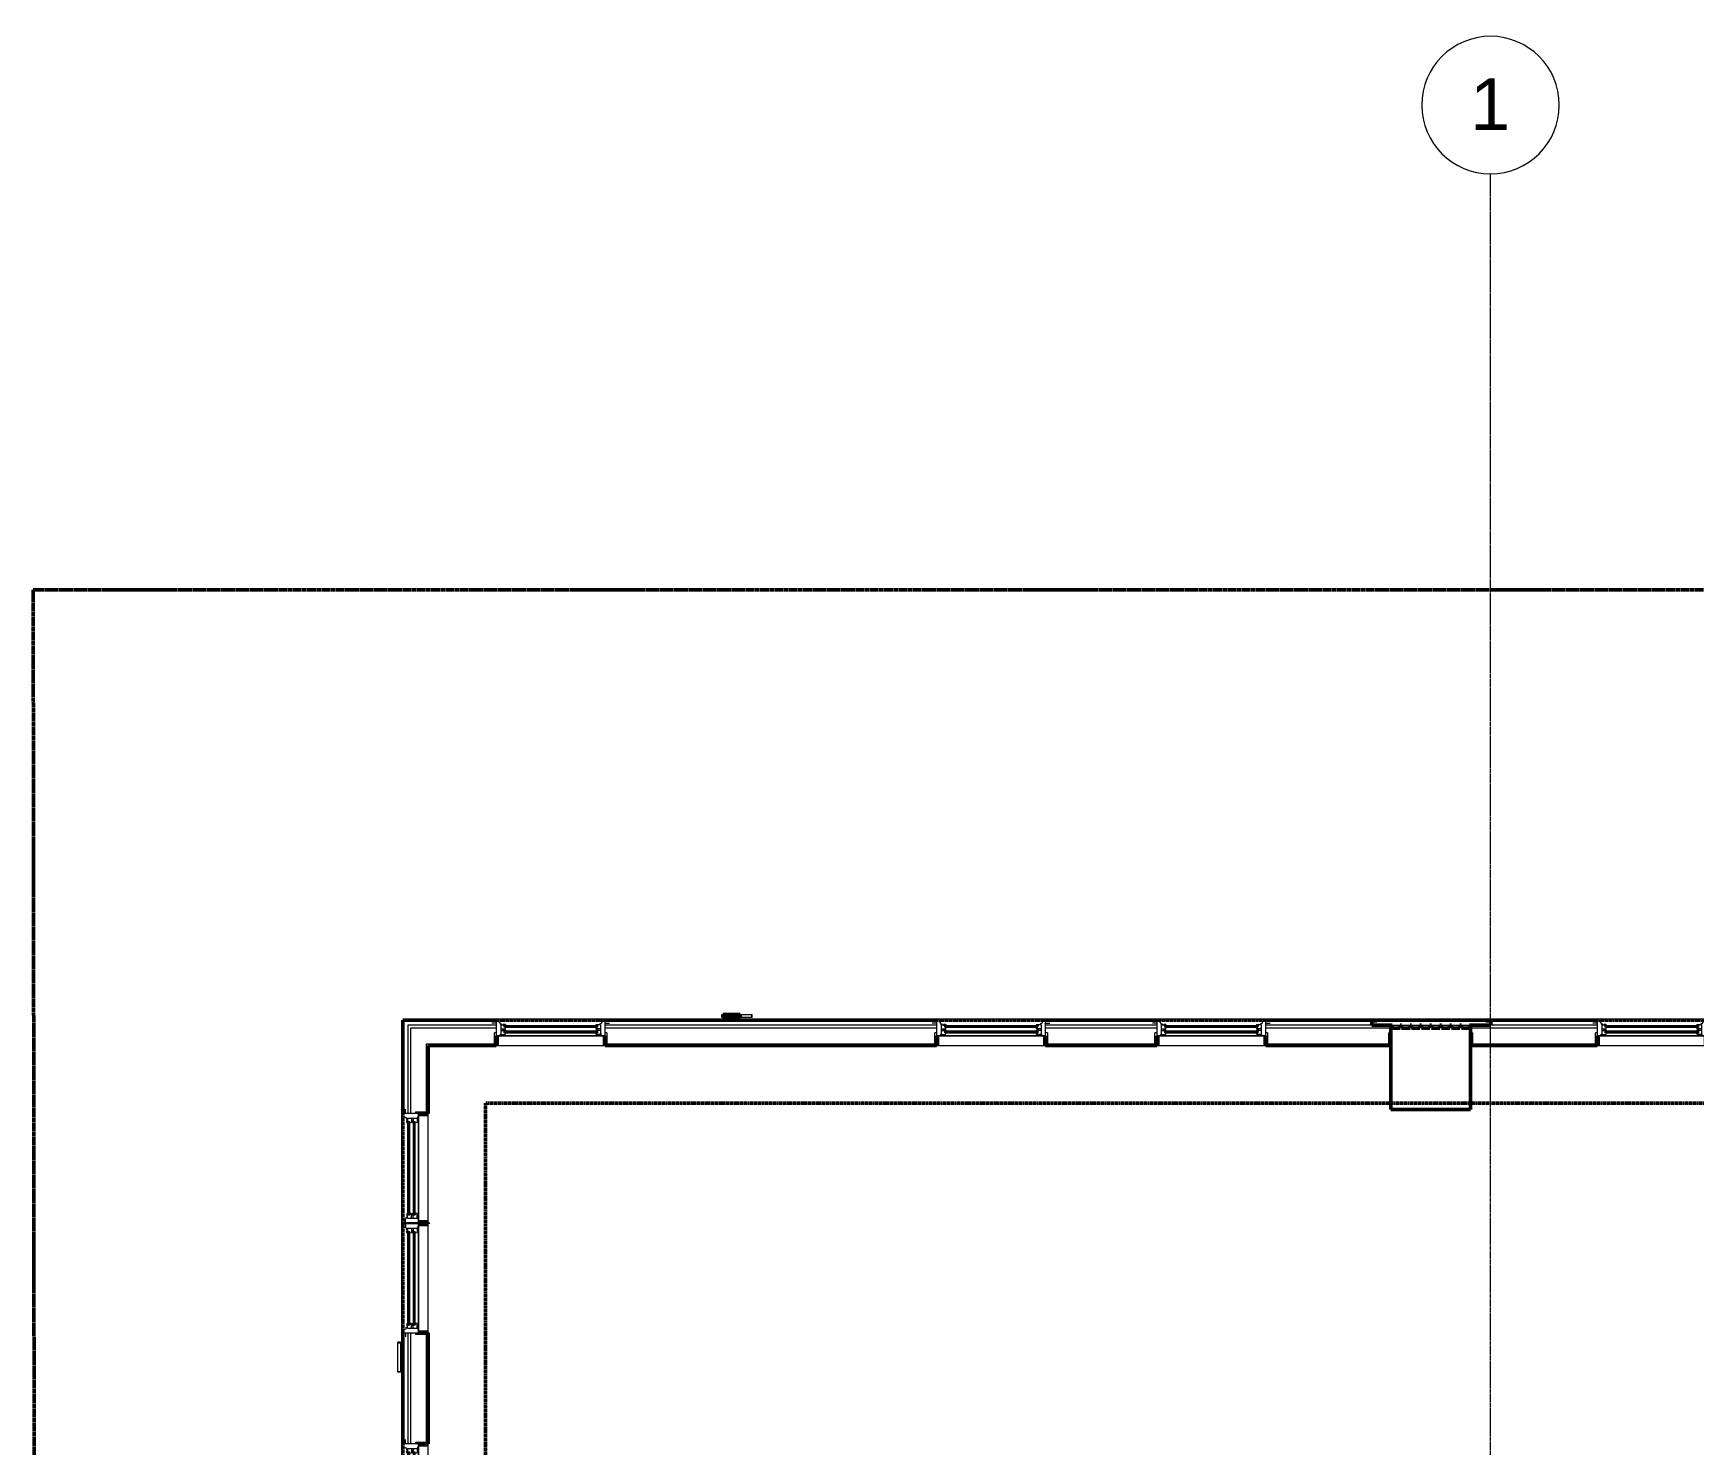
# Model space of a CAD drawing. Header units: inches. Extents: x -4235 to -464, y 9767 to 12463.
# Drawn here: x -3990 to -3410, y 11970 to 12463 of the extents above; entities that cross this region are included whole.
import ezdxf

# ---------------------------------------------------------------- set-up
doc = ezdxf.new("R2010")
doc.units = ezdxf.units.IN
doc.header["$MEASUREMENT"] = 0
for name, pattern in [('Dash 1_16_', [0.125, 0.0625, -0.0625]), ('Double Dash 3_8_', [1, 0.375, -0.125, 0.125, -0.125, 0.125, -0.125]), ('Grid Line 1_2_', [0.875, 0.5, -0.125, 0.125, -0.125])]:
    doc.linetypes.add(name, pattern=pattern)
for name, color, linetype, lineweight in [('A-GENM', 5, 'Continuous', 9), ('A-GENM-3', 5, 'Continuous', 50), ('A-GLAZ-1', 151, 'Continuous', 9), ('A-GLAZ-2', 151, 'Continuous', 20), ('A-GLAZ-3', 151, 'Continuous', 50), ('A-WALL', 113, 'Continuous', 13), ('A-WALL-4', 113, 'Continuous', 50), ('A-WALL-5', 113, 'Continuous', 9), ('C-PROP-LINE', 91, 'Double Dash 3_8_', 50), ('C-PROP-LINE-1', 91, 'Dash 1_16_', 50), ('S-GRID-1', 1, 'Grid Line 1_2_', 9), ('S-GRID-IDEN', 1, 'Continuous', 9)]:
    doc.layers.add(name, color=color, linetype=linetype, lineweight=lineweight)
doc.styles.add('Arial', font='arial.ttf', dxfattribs={"height": 18})

# ---------------------------------------------------------------- blocks, each defined once
blk = doc.blocks.new('Window-Double_Hung-Andersen-400_Series-Tilt_Wash - DOUBLE HUNG - REVERSE COTTAGE - 2ND FLOOR-2888385-BACKGROUND - 2ND FLOOR')
at = {"layer": 'A-GLAZ-1'}
for p, q in [((-16.29, 2.5), (-15.7, 2.5)), ((-16.29, 2.12), (-15.7, 2.12)), ((-16.29, 0.56), (-15.7, 0.56)), ((-16.29, 0.19), (-15.7, 0.19)), ((-15.82, 2.5), (-15.82, 2.12)), ((-15.82, 0.56), (-15.82, 0.19)), ((-15.7, 2.62), (15.7, 2.62)), ((-15.7, 2.5), (15.7, 2.5)), ((-15.7, 2.12), (15.7, 2.12)), ((-15.7, 2), (15.7, 2)), ((-15.7, 0.69), (15.7, 0.69)), ((-15.7, 0.56), (15.7, 0.56)), ((-15.7, 0.19), (15.7, 0.19)), ((-15.7, 0.06), (15.7, 0.06)), ((16.29, 2.5), (15.7, 2.5)), ((16.29, 2.12), (15.7, 2.12)), ((16.29, 0.56), (15.7, 0.56)), ((16.29, 0.19), (15.7, 0.19)), ((15.82, 2.5), (15.82, 2.12)), ((15.82, 0.56), (15.82, 0.19)), ((-19.01, -2.44), (-18.95, -2.44)), ((-18.95, -3.94), (-19.01, -3.94)), ((18.95, -1.06), (-18.95, -1.06)), ((-18.95, -1.06), (-18.95, -4.44)), ((-18.95, -4.44), (18.95, -4.44)), ((-18.32, -1.06), (-18.32, -4.44)), ((18.32, -1.06), (18.32, -4.44)), ((18.95, -4.44), (18.95, -1.06)), ((18.95, -2.44), (19.01, -2.44)), ((19.01, -3.94), (18.95, -3.94))]:
    blk.add_line(p, q, dxfattribs=at)
at = {"layer": 'A-GLAZ-2'}
for p, q in [((-19.01, 3.44), (-20.51, 3.44)), ((19.01, 4.81), (-19.01, 4.81)), ((-19.01, 4.81), (-19.01, -1.06)), ((-18.2, 4.81), (-18.2, 4)), ((-18.2, 4), (-17.92, 4)), ((-17.92, 4), (-17.61, 3.19)), ((-17.61, 3.19), (-17.14, 3.19)), ((-17.42, 2.75), (-16.57, 2.75)), ((-17.42, 2.75), (-17.42, -0.56)), ((-17.42, 1.37), (-15.86, 1.37)), ((-17.42, 0.81), (-16.57, 0.81)), ((-17.14, 3.19), (-17.14, 2.75)), ((-15.86, 2.97), (-16.57, 2.97)), ((-16.57, 2.62), (-16.57, 2.97)), ((-15.7, 2.62), (-16.57, 2.62)), ((-15.86, 1.03), (-16.57, 1.03)), ((-16.57, 0.69), (-16.57, 1.03)), ((-15.7, 0.69), (-16.57, 0.69)), ((-16.29, 2.62), (-16.29, 2)), ((-15.7, 2), (-16.29, 2)), ((-16.29, 0.69), (-16.29, 0.06)), ((-15.7, 0.06), (-16.29, 0.06)), ((-15.86, 2.97), (-15.7, 2.62)), ((-15.86, 1.37), (-15.7, 2)), ((-15.86, 1.03), (-15.7, 0.69)), ((-15.86, -0.56), (-15.7, 0.06)), ((15.86, 2.97), (15.7, 2.62)), ((15.7, 2.62), (16.57, 2.62)), ((15.7, 2), (16.29, 2)), ((15.86, 1.37), (15.7, 2)), ((15.86, 1.03), (15.7, 0.69)), ((15.7, 0.69), (16.57, 0.69)), ((15.7, 0.06), (16.29, 0.06)), ((15.86, -0.56), (15.7, 0.06)), ((15.86, 2.97), (16.57, 2.97)), ((17.42, 1.37), (15.86, 1.37)), ((15.86, 1.03), (16.57, 1.03)), ((16.29, 2.62), (16.29, 2)), ((16.29, 0.69), (16.29, 0.06)), ((16.57, 2.62), (16.57, 2.97)), ((17.42, 2.75), (16.57, 2.75)), ((16.57, 0.69), (16.57, 1.03)), ((17.42, 0.81), (16.57, 0.81)), ((17.14, 3.19), (17.14, 2.75)), ((17.61, 3.19), (17.14, 3.19)), ((17.42, 2.75), (17.42, -0.56)), ((17.92, 4), (17.61, 3.19)), ((18.2, 4), (17.92, 4)), ((18.2, 4.81), (18.2, 4)), ((19.01, -1.06), (19.01, 4.81)), ((19.01, 3.44), (20.51, 3.44)), ((-19.01, -1.06), (19.01, -1.06)), ((-17.67, -0.78), (-18, -1.06)), ((-17.67, -0.78), (-17.67, -0.56)), ((-17.67, -0.56), (-15.86, -0.56)), ((17.67, -0.56), (15.86, -0.56)), ((17.67, -0.78), (17.67, -0.56)), ((17.67, -0.78), (18, -1.06))]:
    blk.add_line(p, q, dxfattribs=at)
blk = doc.blocks.new('V-Series_EWC4_SPVU_RFA_2015 - 2ND AND 3RD FLOOR-2226480-BACKGROUND - 2ND FLOOR')
at = {"layer": 'A-GENM'}
for p, q in [((-3858.97, 11732.03), (-3858.97, 11734.83)), ((-3858.97, 11728.55), (-3858.97, 11731.53)), ((-3858.97, 11725.06), (-3858.97, 11728.05)), ((-3858.97, 11721.58), (-3858.97, 11724.56)), ((-3858.97, 11718.09), (-3858.97, 11721.08)), ((-3858.97, 11714.61), (-3858.97, 11717.59)), ((-3858.97, 11711.12), (-3858.97, 11714.11)), ((-3858.97, 11707.83), (-3858.97, 11710.62))]:
    blk.add_line(p, q, dxfattribs=at)
at = {"layer": 'A-GENM-3'}
for p, q in [((-3829.54, 11735.26), (-3858.97, 11735.26)), ((-3858.97, 11735.26), (-3858.97, 11734.83)), ((-3858.97, 11734.83), (-3857.97, 11734.83)), ((-3857.97, 11734.83), (-3857.97, 11732.03)), ((-3829.54, 11707.39), (-3829.54, 11735.26)), ((-3857.97, 11732.03), (-3858.97, 11732.03)), ((-3858.97, 11732.03), (-3858.97, 11731.53)), ((-3858.97, 11731.53), (-3857.97, 11731.53)), ((-3857.97, 11728.55), (-3858.97, 11728.55)), ((-3858.97, 11728.55), (-3858.97, 11728.05)), ((-3857.97, 11731.53), (-3857.97, 11728.55)), ((-3858.97, 11728.05), (-3857.97, 11728.05)), ((-3857.97, 11725.06), (-3858.97, 11725.06)), ((-3858.97, 11725.06), (-3858.97, 11724.56)), ((-3858.97, 11724.56), (-3857.97, 11724.56)), ((-3857.97, 11728.05), (-3857.97, 11725.06)), ((-3857.97, 11724.56), (-3857.97, 11721.58)), ((-3857.97, 11721.58), (-3858.97, 11721.58)), ((-3858.97, 11721.58), (-3858.97, 11721.08)), ((-3858.97, 11721.08), (-3857.97, 11721.08)), ((-3857.97, 11718.09), (-3858.97, 11718.09)), ((-3858.97, 11718.09), (-3858.97, 11717.59)), ((-3858.97, 11717.59), (-3857.97, 11717.59)), ((-3857.97, 11721.08), (-3857.97, 11718.09)), ((-3857.97, 11717.59), (-3857.97, 11714.61)), ((-3857.97, 11714.61), (-3858.97, 11714.61)), ((-3858.97, 11714.61), (-3858.97, 11714.11)), ((-3858.97, 11714.11), (-3857.97, 11714.11)), ((-3857.97, 11714.11), (-3857.97, 11711.12)), ((-3857.97, 11711.12), (-3858.97, 11711.12)), ((-3858.97, 11711.12), (-3858.97, 11710.62)), ((-3858.97, 11710.62), (-3857.97, 11710.62)), ((-3857.97, 11707.83), (-3858.97, 11707.83)), ((-3858.97, 11707.83), (-3858.97, 11707.39)), ((-3858.97, 11707.39), (-3829.54, 11707.39)), ((-3857.97, 11710.62), (-3857.97, 11707.83))]:
    blk.add_line(p, q, dxfattribs=at)
blk = doc.blocks.new('Perforated Panel at Magic-Pak - hvac panel - 2nd floor 2-2702972-BACKGROUND - 2ND FLOOR')
at = {"layer": 'A-GLAZ-3'}
for p, q in [((-19.01, -4.38), (19.01, -4.38)), ((19.01, -4.44), (-19.01, -4.44))]:
    blk.add_line(p, q, dxfattribs=at)
blk = doc.blocks.new('Family - ___-1878357-BACKGROUND - 2ND FLOOR')
at = {"layer": 'C-PROP-LINE'}
for p, q in [((-3989.61, 12268.69), (-629.56, 12268.69)), ((-3989.61, 12268.69), (-3989.45, 12118.59)), ((-3989.45, 12118.59), (-3989.42, 12089.69)), ((-3989.42, 12089.69), (-3987.26, 10009.09))]:
    blk.add_line(p, q, dxfattribs=at)
blk = doc.blocks.new('Family - ___-2835860-BACKGROUND - 2ND FLOOR')
at = {"layer": 'C-PROP-LINE-1'}
for p in [(-2636.92, 12118.59), (-3860.72, 11547.59)]:
    blk.add_line(p, (-3860.72, 12118.59), dxfattribs=at)
blk = doc.blocks.new('Family - ___-2835903-BACKGROUND - 2ND FLOOR')
at = {"layer": 'C-PROP-LINE-1'}
for p in [(-2096.82, 12089.69), (-3831.82, 10009.09)]:
    blk.add_line(p, (-3831.82, 12089.69), dxfattribs=at)
blk = doc.blocks.new('Family - ___-2835932-BACKGROUND - 2ND FLOOR')
at = {"layer": 'C-PROP-LINE-1'}
for p in [(-2067.92, 12118.59), (-3860.72, 9980.19)]:
    blk.add_line(p, (-3860.72, 12118.59), dxfattribs=at)
blk = doc.blocks.new('Grid - Grid Head - Circle-50561-BACKGROUND - 2ND FLOOR')
at = {"layer": 'S-GRID-IDEN'}
for start, end in [(360, 180), (180, 360)]:
    blk.add_arc((0, 0), 0.25, start, end, dxfattribs=at)

msp = doc.modelspace()

# ---------------------------------------------------------------- linework, layer by layer
at = {"layer": 'A-GENM'}
for p, q in [((-3749.37, 12120.53), (-3749.3, 12120.53)), ((-3749.37, 12119.53), (-3749.37, 12120.53)), ((-3749.3, 12119.53), (-3749.37, 12119.53)), ((-3749.3, 12120.53), (-3749.1, 12120.53)), ((-3749.3, 12119.53), (-3749.3, 12120.53)), ((-3749.1, 12119.53), (-3749.3, 12119.53)), ((-3749.1, 12120.53), (-3749.04, 12120.53)), ((-3749.1, 12119.53), (-3749.1, 12120.53)), ((-3749.04, 12119.53), (-3749.1, 12119.53)), ((-3743.01, 12120.53), (-3738.99, 12120.53)), ((-3738.99, 12119.53), (-3743.01, 12119.53)), ((-3738.99, 12120.53), (-3738.88, 12120.53)), ((-3738.99, 12119.53), (-3738.99, 12120.53)), ((-3738.88, 12119.53), (-3738.99, 12119.53)), ((-3738.88, 12120.53), (-3738.82, 12120.53)), ((-3738.88, 12119.53), (-3738.88, 12120.53)), ((-3738.82, 12119.53), (-3738.88, 12119.53)), ((-3738.82, 12119.53), (-3738.82, 12120.53)), ((-3862.47, 12006.23), (-3862.47, 12006.32)), ((-3862.47, 12006.32), (-3861.47, 12006.32)), ((-3862.47, 12005.99), (-3862.47, 12006.23)), ((-3861.47, 12006.23), (-3862.47, 12006.23)), ((-3862.47, 11995.94), (-3862.47, 12005.99)), ((-3862.47, 12005.99), (-3861.47, 12005.99)), ((-3861.47, 12006.32), (-3861.47, 12006.23)), ((-3861.47, 12006.23), (-3861.47, 12005.99)), ((-3861.47, 12005.99), (-3861.47, 11995.94)), ((-3861.47, 11995.94), (-3862.47, 11995.94)), ((-3862.47, 11995.86), (-3862.47, 11995.94)), ((-3862.47, 11995.77), (-3862.47, 11995.86)), ((-3861.47, 11995.86), (-3862.47, 11995.86)), ((-3861.47, 11995.77), (-3862.47, 11995.77)), ((-3861.47, 11995.94), (-3861.47, 11995.86)), ((-3861.47, 11995.86), (-3861.47, 11995.77))]:
    msp.add_line(p, q, dxfattribs=at)
at = {"layer": 'A-GENM-3'}
for p, q in [((-3743.01, 12120.53), (-3749.04, 12120.53)), ((-3749.04, 12120.53), (-3749.04, 12119.53)), ((-3749.04, 12119.53), (-3743.01, 12119.53)), ((-3743.01, 12119.53), (-3743.01, 12120.53))]:
    msp.add_line(p, q, dxfattribs=at)
at = {"layer": 'A-WALL'}
for p, q in [((-3828.14, 12118.34), (-3860.47, 12118.34)), ((-3860.47, 12118.34), (-3860.47, 12086)), ((-3828.14, 12116.84), (-3858.97, 12116.84)), ((-3858.97, 12116.84), (-3858.97, 12086)), ((-3674.54, 12118.34), (-3790.11, 12118.34)), ((-3674.54, 12116.84), (-3790.11, 12116.84)), ((-3597.74, 12118.34), (-3636.51, 12118.34)), ((-3597.74, 12116.84), (-3636.51, 12116.84)), ((-3522.69, 12118.34), (-3559.71, 12118.34)), ((-3522.69, 12116.84), (-3559.71, 12116.84)), ((-3444.14, 12118.34), (-3481.16, 12118.34)), ((-3444.14, 12116.84), (-3481.16, 12116.84)), ((-3828.14, 12115.84), (-3857.97, 12115.84)), ((-3857.97, 12115.84), (-3857.97, 12086)), ((-3828.14, 12114.15), (-3828.76, 12114.15)), ((-3828.76, 12110.34), (-3828.76, 12114.15)), ((-3674.54, 12115.84), (-3790.11, 12115.84)), ((-3789.49, 12114.15), (-3790.11, 12114.15)), ((-3789.49, 12114.15), (-3789.49, 12110.34)), ((-3675.16, 12110.34), (-3675.16, 12114.15)), ((-3674.54, 12114.15), (-3675.16, 12114.15)), ((-3597.74, 12115.84), (-3636.51, 12115.84)), ((-3635.89, 12114.15), (-3636.51, 12114.15)), ((-3635.89, 12114.15), (-3635.89, 12110.34)), ((-3598.36, 12110.34), (-3598.36, 12114.15)), ((-3597.74, 12114.15), (-3598.36, 12114.15)), ((-3516.12, 12115.84), (-3559.71, 12115.84)), ((-3559.09, 12114.15), (-3559.71, 12114.15)), ((-3559.09, 12114.15), (-3559.09, 12110.34)), ((-3516.75, 12110.34), (-3516.75, 12114.15)), ((-3516.12, 12114.15), (-3516.75, 12114.15)), ((-3444.14, 12115.84), (-3488.25, 12115.84)), ((-3487.62, 12114.15), (-3488.25, 12114.15)), ((-3487.62, 12114.15), (-3487.62, 12110.34)), ((-3444.76, 12110.34), (-3444.76, 12114.15)), ((-3444.14, 12114.15), (-3444.76, 12114.15)), ((-3852.47, 12110.34), (-3828.76, 12110.34)), ((-3852.47, 12086.63), (-3852.47, 12110.34)), ((-3789.49, 12110.34), (-3675.16, 12110.34)), ((-3635.89, 12110.34), (-3598.36, 12110.34)), ((-3559.09, 12110.34), (-3516.75, 12110.34)), ((-3487.62, 12110.34), (-3444.76, 12110.34)), ((-3856.29, 12086.63), (-3856.29, 12086)), ((-3856.29, 12086.63), (-3852.47, 12086.63)), ((-3860.47, 12047.98), (-3860.47, 12047.6)), ((-3858.97, 12047.98), (-3858.97, 12047.6)), ((-3857.97, 12047.98), (-3857.97, 12047.6)), ((-3856.29, 12047.98), (-3856.29, 12047.6)), ((-3860.47, 12009.58), (-3860.47, 11970.8)), ((-3858.97, 12009.58), (-3858.97, 11970.8)), ((-3857.97, 12009.58), (-3857.97, 11970.8)), ((-3856.29, 12009.58), (-3856.29, 12008.95)), ((-3852.47, 12008.95), (-3856.29, 12008.95)), ((-3852.47, 11971.43), (-3852.47, 12008.95)), ((-3856.29, 11971.43), (-3856.29, 11970.8)), ((-3856.29, 11971.43), (-3852.47, 11971.43))]:
    msp.add_line(p, q, dxfattribs=at)
at = {"layer": 'A-WALL-4'}
for p, q in [((-3828.14, 12118.59), (-3860.72, 12118.59)), ((-3860.72, 12118.59), (-3860.72, 12086)), ((-3674.54, 12118.59), (-3790.11, 12118.59)), ((-3597.74, 12118.59), (-3636.51, 12118.59)), ((-3520.94, 12118.59), (-3559.71, 12118.59)), ((-3522.69, 12116.84), (-3522.69, 12118.34)), ((-3522.69, 12118.34), (-3520.94, 12118.34)), ((-3516.12, 12116.84), (-3522.69, 12116.84)), ((-3520.94, 12118.34), (-3520.94, 12118.59)), ((-3516.12, 12109.71), (-3516.12, 12116.84)), ((-3481.16, 12116.84), (-3488.25, 12116.84)), ((-3488.25, 12116.84), (-3488.25, 12109.71)), ((-3444.14, 12118.59), (-3482.91, 12118.59)), ((-3482.91, 12118.59), (-3482.91, 12118.34)), ((-3482.91, 12118.34), (-3481.16, 12118.34)), ((-3481.16, 12118.34), (-3481.16, 12116.84)), ((-3828.14, 12109.71), (-3828.14, 12113.09)), ((-3790.11, 12113.09), (-3790.11, 12109.71)), ((-3674.54, 12109.71), (-3674.54, 12113.09)), ((-3636.51, 12113.09), (-3636.51, 12109.71)), ((-3597.74, 12109.71), (-3597.74, 12113.09)), ((-3559.71, 12113.09), (-3559.71, 12109.71)), ((-3444.14, 12109.71), (-3444.14, 12113.09)), ((-3851.85, 12109.71), (-3828.14, 12109.71)), ((-3851.85, 12086), (-3851.85, 12109.71)), ((-3790.11, 12109.71), (-3674.54, 12109.71)), ((-3636.51, 12109.71), (-3597.74, 12109.71)), ((-3559.71, 12109.71), (-3516.12, 12109.71)), ((-3488.25, 12109.71), (-3444.14, 12109.71)), ((-3855.22, 12086), (-3851.85, 12086)), ((-3860.72, 12047.98), (-3860.72, 12047.6)), ((-3851.85, 12047.98), (-3855.22, 12047.98)), ((-3855.22, 12047.6), (-3851.85, 12047.6)), ((-3851.85, 12047.6), (-3851.85, 12047.98)), ((-3860.72, 12009.58), (-3860.72, 11970.8)), ((-3851.85, 12009.58), (-3855.22, 12009.58)), ((-3851.85, 11970.8), (-3851.85, 12009.58)), ((-3855.22, 11970.8), (-3851.85, 11970.8))]:
    msp.add_line(p, q, dxfattribs=at)
at = {"layer": 'A-WALL-5'}
for p, q in [((-3828.07, 12109.71), (-3828.14, 12109.71)), ((-3790.11, 12109.71), (-3790.17, 12109.71)), ((-3674.47, 12109.71), (-3674.54, 12109.71)), ((-3636.51, 12109.71), (-3636.57, 12109.71)), ((-3597.67, 12109.71), (-3597.74, 12109.71)), ((-3559.71, 12109.71), (-3559.77, 12109.71)), ((-3444.07, 12109.71), (-3444.14, 12109.71)), ((-3851.85, 12086), (-3851.85, 12085.94)), ((-3851.85, 12048.04), (-3851.85, 12047.98)), ((-3851.85, 12047.6), (-3851.85, 12047.54)), ((-3851.85, 12009.64), (-3851.85, 12009.58)), ((-3851.85, 11970.8), (-3851.85, 11970.74))]:
    msp.add_line(p, q, dxfattribs=at)
at = {"layer": 'S-GRID-1'}
msp.add_line((-3481.32, 9836.18), (-3481.32, 12413.74), dxfattribs=at)

# ---------------------------------------------------------------- block references
at = {"layer": 'A-GENM', "rotation": 269.9999999999999}
msp.add_blockref('V-Series_EWC4_SPVU_RFA_2015 - 2ND AND 3RD FLOOR-2226480-BACKGROUND - 2ND FLOOR', (-15223.51, 8257.87), dxfattribs=at)
at = {"layer": 'A-GLAZ-1'}
for p in [(-3809.12, 12114.15), (-3655.52, 12114.15), (-3578.72, 12114.15), (-3425.12, 12114.15)]:
    msp.add_blockref('Window-Double_Hung-Andersen-400_Series-Tilt_Wash - DOUBLE HUNG - REVERSE COTTAGE - 2ND FLOOR-2888385-BACKGROUND - 2ND FLOOR', p, dxfattribs=at)
for name, p, rotation in [('Perforated Panel at Magic-Pak - hvac panel - 2nd floor 2-2702972-BACKGROUND - 2ND FLOOR', (-3501.92, 12114.15), 180), ('Window-Double_Hung-Andersen-400_Series-Tilt_Wash - DOUBLE HUNG - REVERSE COTTAGE - 2ND FLOOR-2888385-BACKGROUND - 2ND FLOOR', (-3856.29, 12066.99), 89.99999999999991), ('Window-Double_Hung-Andersen-400_Series-Tilt_Wash - DOUBLE HUNG - REVERSE COTTAGE - 2ND FLOOR-2888385-BACKGROUND - 2ND FLOOR', (-3856.29, 12028.59), 89.99999999999991), ('Window-Double_Hung-Andersen-400_Series-Tilt_Wash - DOUBLE HUNG - REVERSE COTTAGE - 2ND FLOOR-2888385-BACKGROUND - 2ND FLOOR', (-3856.29, 11951.79), 89.99999999999991)]:
    msp.add_blockref(name, p, dxfattribs=dict(at, rotation=rotation))
at = {"layer": 'C-PROP-LINE'}
msp.add_blockref('Family - ___-1878357-BACKGROUND - 2ND FLOOR', (0, 0), dxfattribs=at)
at = {"layer": 'C-PROP-LINE-1'}
for name in ['Family - ___-2835860-BACKGROUND - 2ND FLOOR', 'Family - ___-2835932-BACKGROUND - 2ND FLOOR', 'Family - ___-2835903-BACKGROUND - 2ND FLOOR']:
    msp.add_blockref(name, (0, 0), dxfattribs=at)
at = {"layer": 'S-GRID-IDEN', "xscale": 95.99999999999994, "yscale": 95.99999999999994, "zscale": 95.99999999999994}
msp.add_blockref('Grid - Grid Head - Circle-50561-BACKGROUND - 2ND FLOOR', (-3481.32, 12437.74), dxfattribs=at)

# ---------------------------------------------------------------- texts
at = {"layer": 'S-GRID-IDEN', "insert": (-3488.45, 12447.03), "char_height": 18, "width": 16.968, "attachment_point": 1, "style": 'Arial'}
msp.add_mtext('1', dxfattribs=at)

doc.saveas('drawing.dxf')
